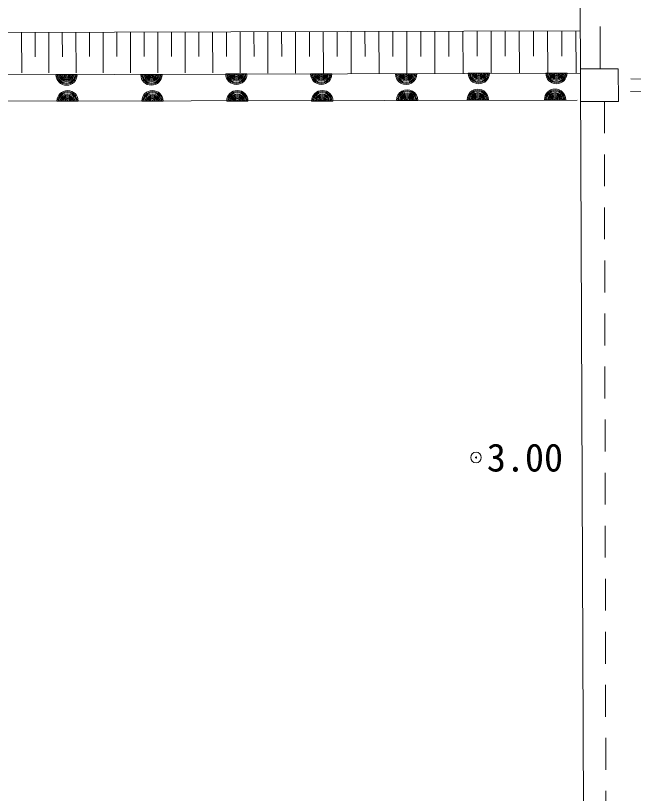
# Model space of a CAD drawing. Units: millimetres, scale not verified. Extents: x -75890393 to -75489893, y -146986278 to -146709278.
# Drawn here: x -75584951 to -75570396, y -146824817 to -146806487 of the extents above; entities that cross this region are included whole.
import ezdxf
from ezdxf.enums import TextEntityAlignment as Align

# ---------------------------------------------------------------- set-up
doc = ezdxf.new("R2010")
doc.units = ezdxf.units.MM
doc.header["$LTSCALE"] = 500
doc.header["$PDMODE"] = 32
doc.header["$PDSIZE"] = 250
doc.linetypes.add('USER2', pattern=[2.5, 1.5, -1])
doc.linetypes.add('USER3', pattern=[3, 2, -1])
doc.layers.add('S-SUV', color=171, linetype='Continuous', lineweight=13)
doc.layers.add('S-SUV-SRVR', color=4, linetype='Continuous', lineweight=13)
doc.styles.add('ＭＳ ゴシック', font='')
doc.styles.get('ＭＳ ゴシック').set_extended_font_data('MS Gothic')

msp = doc.modelspace()

# ---------------------------------------------------------------- linework, layer by layer
at = {"layer": 'S-SUV', "linetype": 'USER3'}
msp.add_line((-75571179.4, -146807743.6), (-75571268.9, -146781504.1), dxfattribs=at)
at = {"layer": 'S-SUV'}
for p, q in [((-75571485.4, -146847638.1), (-75571693.9, -146795583.1)), ((-75619597.4, -146806990.6), (-75571648.9, -146806844.6)), ((-75575403.9, -146806856.1), (-75575401.9, -146807448.1)), ((-75575073.9, -146806855.1), (-75575070.9, -146807842.6)), ((-75574743.4, -146806854.1), (-75574741.4, -146807447.6)), ((-75574412.4, -146806853.1), (-75574409.4, -146807843.1)), ((-75574080.9, -146806852.1), (-75574079.4, -146807447.1)), ((-75573749.9, -146806851.1), (-75573746.9, -146807843.6)), ((-75573417.4, -146806850.1), (-75573415.4, -146807446.1)), ((-75573085.4, -146806849.1), (-75573081.9, -146807844.1)), ((-75572751.9, -146806848.1), (-75572750.4, -146807445.6)), ((-75572418.9, -146806847.1), (-75572415.9, -146807844.1)), ((-75572085.4, -146806846.1), (-75572083.4, -146807445.1)), ((-75571751.4, -146806845.1), (-75571748.4, -146807844.6)), ((-75584806.9, -146806884.6), (-75584803.9, -146807837.6)), ((-75584487.9, -146806883.6), (-75584486.4, -146807456.1)), ((-75584168.9, -146806882.6), (-75584165.9, -146807838.1)), ((-75583848.9, -146806882.1), (-75583847.4, -146807455.6)), ((-75583529.4, -146806881.1), (-75583526.4, -146807838.1)), ((-75583208.9, -146806880.1), (-75583206.9, -146807455.1)), ((-75582887.9, -146806879.1), (-75582885.4, -146807838.6)), ((-75582566.9, -146806878.1), (-75582564.9, -146807454.6)), ((-75582245.4, -146806877.1), (-75582242.4, -146807839.1)), ((-75581923.4, -146806876.1), (-75581921.4, -146807454.1)), ((-75581601.4, -146806875.1), (-75581598.4, -146807839.1)), ((-75581278.4, -146806874.1), (-75581276.4, -146807453.1)), ((-75580955.4, -146806873.1), (-75580952.4, -146807839.6)), ((-75580631.9, -146806872.1), (-75580629.9, -146807452.6)), ((-75580308.4, -146806871.1), (-75580305.4, -146807840.1)), ((-75579983.9, -146806870.1), (-75579981.9, -146807452.1)), ((-75579659.4, -146806869.1), (-75579656.4, -146807840.1)), ((-75579334.4, -146806868.1), (-75579332.4, -146807451.6)), ((-75579008.9, -146806867.1), (-75579005.9, -146807840.6)), ((-75578682.9, -146806866.1), (-75578681.4, -146807451.1)), ((-75578356.9, -146806865.1), (-75578353.9, -146807841.1)), ((-75578030.4, -146806864.1), (-75578028.4, -146807450.6)), ((-75577703.4, -146806863.1), (-75577700.4, -146807841.6)), ((-75577375.9, -146806862.1), (-75577374.4, -146807449.6)), ((-75577048.4, -146806861.1), (-75577045.4, -146807841.6)), ((-75576720.4, -146806860.1), (-75576718.4, -146807449.1)), ((-75576391.9, -146806859.1), (-75576388.9, -146807842.1)), ((-75576062.9, -146806858.1), (-75576060.9, -146807448.6)), ((-75575733.9, -146806857.1), (-75575730.9, -146807842.6)), ((-75570752.4, -146807742.6), (-75571644.9, -146807744.6)), ((-75570752.4, -146807742.6), (-75570750.9, -146808508.6)), ((-75595876.9, -146807918.1), (-75571644.9, -146807844.1)), ((-75583499.9, -146807878.1), (-75583999.9, -146807878.1)), ((-75581499.9, -146807877.6), (-75581999.9, -146807877.6)), ((-75579499.9, -146807861.1), (-75579999.9, -146807861.1)), ((-75577499.9, -146807860.6), (-75577999.9, -146807860.6)), ((-75575499.9, -146807860.1), (-75575999.9, -146807860.6)), ((-75573788.9, -146807845.1), (-75574288.9, -146807845.1)), ((-75571960.9, -146807844.6), (-75572460.9, -146807844.6)), ((-75571722.9, -146808481.6), (-75595876.9, -146808527.1)), ((-75583975.9, -146808503.1), (-75583475.9, -146808503.1)), ((-75581975.9, -146808502.6), (-75581475.9, -146808502.6)), ((-75579975.9, -146808502.1), (-75579475.9, -146808502.1)), ((-75577975.9, -146808501.6), (-75577475.9, -146808501.6)), ((-75575975.9, -146808485.6), (-75575475.9, -146808485.1)), ((-75574311.9, -146808470.1), (-75573811.9, -146808470.1)), ((-75572491.9, -146808469.6), (-75571991.9, -146808469.6)), ((-75570750.9, -146808508.6), (-75571641.9, -146808510.1))]:
    msp.add_line(p, q, dxfattribs=at)
at = {"layer": 'S-SUV', "linetype": 'USER2'}
for p, q in [((-75564709.4, -146808059.1), (-75570749.4, -146807975.6)), ((-75564713.4, -146808359.1), (-75570753.4, -146808275.6)), ((-75571080.9, -146808509.1), (-75571026.9, -146835024.1))]:
    msp.add_line(p, q, dxfattribs=at)
at = {"layer": 'S-SUV'}
for centre, radius, start, end in [((-75583749.9, -146807878.1), 250, 180, 360), ((-75583749.9, -146807878.1), 224, 180.00047, 359.99953), ((-75583749.9, -146807878.1), 200, 180.00049, 359.99951), ((-75583749.9, -146807878.1), 171.5, 180.00053, 359.99947), ((-75583749.9, -146807878.1), 147.5, 180.00058, 359.99942), ((-75583749.9, -146807878.1), 125, 180, 360), ((-75583749.9, -146807878.1), 100, 179.9993, 0.0007), ((-75583749.9, -146807878.1), 72.5, 180.00082, 359.99918), ((-75583749.9, -146807878.1), 50, 180.00099, 359.99901), ((-75583749.9, -146807878.1), 25, 180.0014, 359.9986), ((-75581749.9, -146807877.6), 250, 180, 360), ((-75581749.9, -146807877.6), 224, 180, 360), ((-75581749.9, -146807877.6), 200, 180.00049, 359.99951), ((-75581749.9, -146807877.6), 171.5, 180.00053, 359.99947), ((-75581749.9, -146807877.6), 147.5, 180, 360), ((-75581749.9, -146807877.6), 125, 180, 360), ((-75581749.9, -146807877.6), 100, 180, 360), ((-75581749.9, -146807877.6), 72.5, 180, 360), ((-75581749.9, -146807877.6), 50, 179.99901, 0.00099), ((-75581749.9, -146807877.6), 25, 180, 0), ((-75579749.9, -146807861.1), 250, 180, 360), ((-75579749.9, -146807861.1), 224, 180, 360), ((-75579749.9, -146807861.1), 200, 180, 360), ((-75579749.9, -146807861.1), 171.5, 180, 360), ((-75579749.9, -146807861.1), 147.5, 180, 360), ((-75579749.9, -146807861.1), 125, 180, 360), ((-75579749.9, -146807861.1), 100, 180, 360), ((-75579749.9, -146807861.1), 72.5, 180, 360), ((-75579749.9, -146807861.1), 50, 180, 360), ((-75579749.9, -146807861.1), 25, 180, 360), ((-75577749.9, -146807860.6), 250, 180, 360), ((-75577749.9, -146807860.6), 224, 180.00066, 359.99934), ((-75577749.9, -146807860.6), 200, 180, 360), ((-75577749.9, -146807860.6), 171.5, 180.00076, 359.99924), ((-75577749.9, -146807860.6), 147.5, 180, 360), ((-75577749.9, -146807860.6), 125, 180, 360), ((-75577749.9, -146807860.6), 100, 180.00099, 359.99901), ((-75577749.9, -146807860.6), 72.5, 180, 360), ((-75577749.9, -146807860.6), 50, 180, 360), ((-75577749.9, -146807860.6), 25, 180.00198, 359.99802), ((-75575749.9, -146807860.3), 250, 180.05685, 0.05774), ((-75575749.9, -146807860.3), 224, 180.06366, 0.06366), ((-75575749.9, -146807860.3), 200, 180.07162, 0.07162), ((-75575749.9, -146807860.3), 171.5, 180.08188, 0.08182), ((-75575749.9, -146807860.1), 147.5, 180, 360), ((-75575749.9, -146807860.1), 125, 180, 360), ((-75575749.9, -146807860.1), 100, 180, 360), ((-75575749.9, -146807860.1), 72.5, 180, 360), ((-75575749.9, -146807860.1), 50, 180, 360), ((-75575749.9, -146807860.1), 25, 180, 360), ((-75574038.9, -146807845.1), 250, 180, 360), ((-75574038.9, -146807845.1), 224, 180, 360), ((-75574038.9, -146807845.1), 200, 180, 360), ((-75574038.9, -146807845.1), 171.5, 180, 360), ((-75574038.9, -146807845.1), 147.5, 180, 360), ((-75574038.9, -146807845.1), 125, 180, 360), ((-75574038.9, -146807845.1), 100, 180, 360), ((-75574038.9, -146807845.1), 72.5, 180, 360), ((-75574038.9, -146807845.1), 50, 180, 360), ((-75574038.9, -146807845.1), 25, 180, 360), ((-75572210.9, -146807844.6), 250, 180.00077, 359.99923), ((-75572210.9, -146807844.6), 224, 180.00081, 359.99919), ((-75572210.9, -146807844.6), 200, 180.00086, 359.99914), ((-75572210.9, -146807844.6), 171.5, 180.00092, 359.99908), ((-75572210.9, -146807844.6), 147.5, 180.001, 359.999), ((-75572210.9, -146807844.6), 125, 180.00063, 359.99937), ((-75572210.9, -146807844.6), 100, 180.00121, 359.99879), ((-75572210.9, -146807844.6), 72.5, 180, 360), ((-75572210.9, -146807844.6), 50, 180.00171, 359.99829), ((-75572210.9, -146807844.6), 25, 180.00242, 359.99758), ((-75583725.9, -146808503.1), 250, 360, 180), ((-75583725.9, -146808503.1), 224, 0.00066, 179.99934), ((-75583725.9, -146808503.1), 200, 0.00049, 179.99951), ((-75581725.9, -146808502.6), 250, 360, 180), ((-75581725.9, -146808502.6), 224, 360, 180), ((-75581725.9, -146808502.6), 200, 360, 180), ((-75579725.9, -146808502.1), 250, 360, 180), ((-75579725.9, -146808502.1), 224, 0.00047, 179.99953), ((-75579725.9, -146808502.1), 200, 0.00049, 179.99951), ((-75577725.9, -146808501.6), 250, 0.00077, 179.99923), ((-75577725.9, -146808501.6), 224, 0.00066, 179.99934), ((-75577725.9, -146808501.6), 200, 360, 180), ((-75575725.9, -146808485.3), 250, 0.05685, 180.05774), ((-75575725.9, -146808485.3), 224, 0.06366, 180.06366), ((-75575725.9, -146808485.3), 200, 0.07113, 180.07211), ((-75575725.9, -146808485.1), 171.5, 0.00076, 179.99924), ((-75574061.9, -146808470.1), 250, 360, 180), ((-75574061.9, -146808470.1), 224, 360, 180), ((-75574061.9, -146808470.1), 200, 360, 180), ((-75574061.9, -146808470.1), 171.5, 360, 180), ((-75574061.9, -146808470.1), 147.5, 360, 180), ((-75572241.9, -146808469.6), 250, 0.00077, 179.99923), ((-75572241.9, -146808469.6), 224, 0.00066, 179.99934), ((-75572241.9, -146808469.6), 200, 0.0007, 179.9993), ((-75572241.9, -146808469.6), 171.5, 0.00076, 179.99924), ((-75572241.9, -146808469.6), 147.5, 0.001, 179.999), ((-75583725.9, -146808503.1), 171.5, 0.00076, 179.99924), ((-75583725.9, -146808503.1), 147.5, 0.00058, 179.99942), ((-75583725.9, -146808503.1), 125, 360, 180), ((-75583725.9, -146808503.1), 100, 0.00099, 179.99901), ((-75583725.9, -146808503.1), 72.5, 0.00082, 179.99918), ((-75583725.9, -146808503.1), 50, 360, 180), ((-75583725.9, -146808503.1), 25, 0.00198, 179.99802), ((-75581725.9, -146808502.6), 171.5, 360, 180), ((-75581725.9, -146808502.6), 147.5, 360, 180), ((-75581725.9, -146808502.6), 125, 360, 180), ((-75581725.9, -146808502.6), 100, 360, 180), ((-75581725.9, -146808502.6), 72.5, 360, 180), ((-75581725.9, -146808502.6), 50, 360, 180), ((-75581725.9, -146808502.6), 25, 360, 180), ((-75579725.9, -146808502.1), 171.5, 0.00053, 179.99947), ((-75579725.9, -146808502.1), 147.5, 0.00058, 179.99942), ((-75579725.9, -146808502.1), 125, 360, 180), ((-75579725.9, -146808502.1), 100, 0.0007, 179.9993), ((-75579725.9, -146808502.1), 72.5, 0.00082, 179.99918), ((-75579725.9, -146808502.1), 50, 0.00099, 179.99901), ((-75579725.9, -146808502.1), 25, 0.0014, 179.9986), ((-75577725.9, -146808501.6), 171.5, 0.00076, 179.99924), ((-75577725.9, -146808501.6), 147.5, 0.001, 179.999), ((-75577725.9, -146808501.6), 125, 0.00108, 179.99892), ((-75577725.9, -146808501.6), 100, 0.00099, 179.99901), ((-75577725.9, -146808501.6), 72.5, 360, 180), ((-75577725.9, -146808501.6), 50, 0.0014, 179.9986), ((-75577725.9, -146808501.6), 25, 0.00198, 179.99802), ((-75575725.9, -146808485.1), 147.5, 0.001, 179.999), ((-75575725.9, -146808485.1), 125, 360, 180), ((-75575725.9, -146808485.1), 100, 0.00121, 179.99879), ((-75575725.9, -146808485.1), 72.5, 360, 180), ((-75575725.9, -146808485.1), 50, 360, 180), ((-75575725.9, -146808485.1), 25, 0.00242, 179.99758), ((-75574061.9, -146808470.1), 125, 360, 180), ((-75574061.9, -146808470.1), 100, 360, 180), ((-75574061.9, -146808470.1), 72.5, 360, 180), ((-75574061.9, -146808470.1), 50, 360, 180), ((-75574061.9, -146808470.1), 25, 360, 180), ((-75572241.9, -146808469.6), 125, 0.00108, 179.99892), ((-75572241.9, -146808469.6), 100, 0.00121, 179.99879), ((-75572241.9, -146808469.6), 72.5, 360, 180), ((-75572241.9, -146808469.6), 50, 0.0014, 179.9986), ((-75572241.9, -146808469.6), 25, 0.00242, 179.99758)]:
    msp.add_arc(centre, radius, start, end, dxfattribs=at)
at = {"layer": 'S-SUV-SRVR'}
for radius in [12.5, 9.38, 6.25]:
    msp.add_circle((-75574104.6, -146816901.3), radius, dxfattribs=at)
msp.add_point((-75574104.6, -146816901.3), dxfattribs=at)

# ---------------------------------------------------------------- texts
at = {"layer": 'S-SUV-SRVR', "style": 'ＭＳ ゴシック'}
msp.add_text('3.00', height=659.8, dxfattribs=at).set_placement((-75573849.6, -146816901.3), align=Align.MIDDLE_LEFT)

doc.saveas('drawing.dxf')
